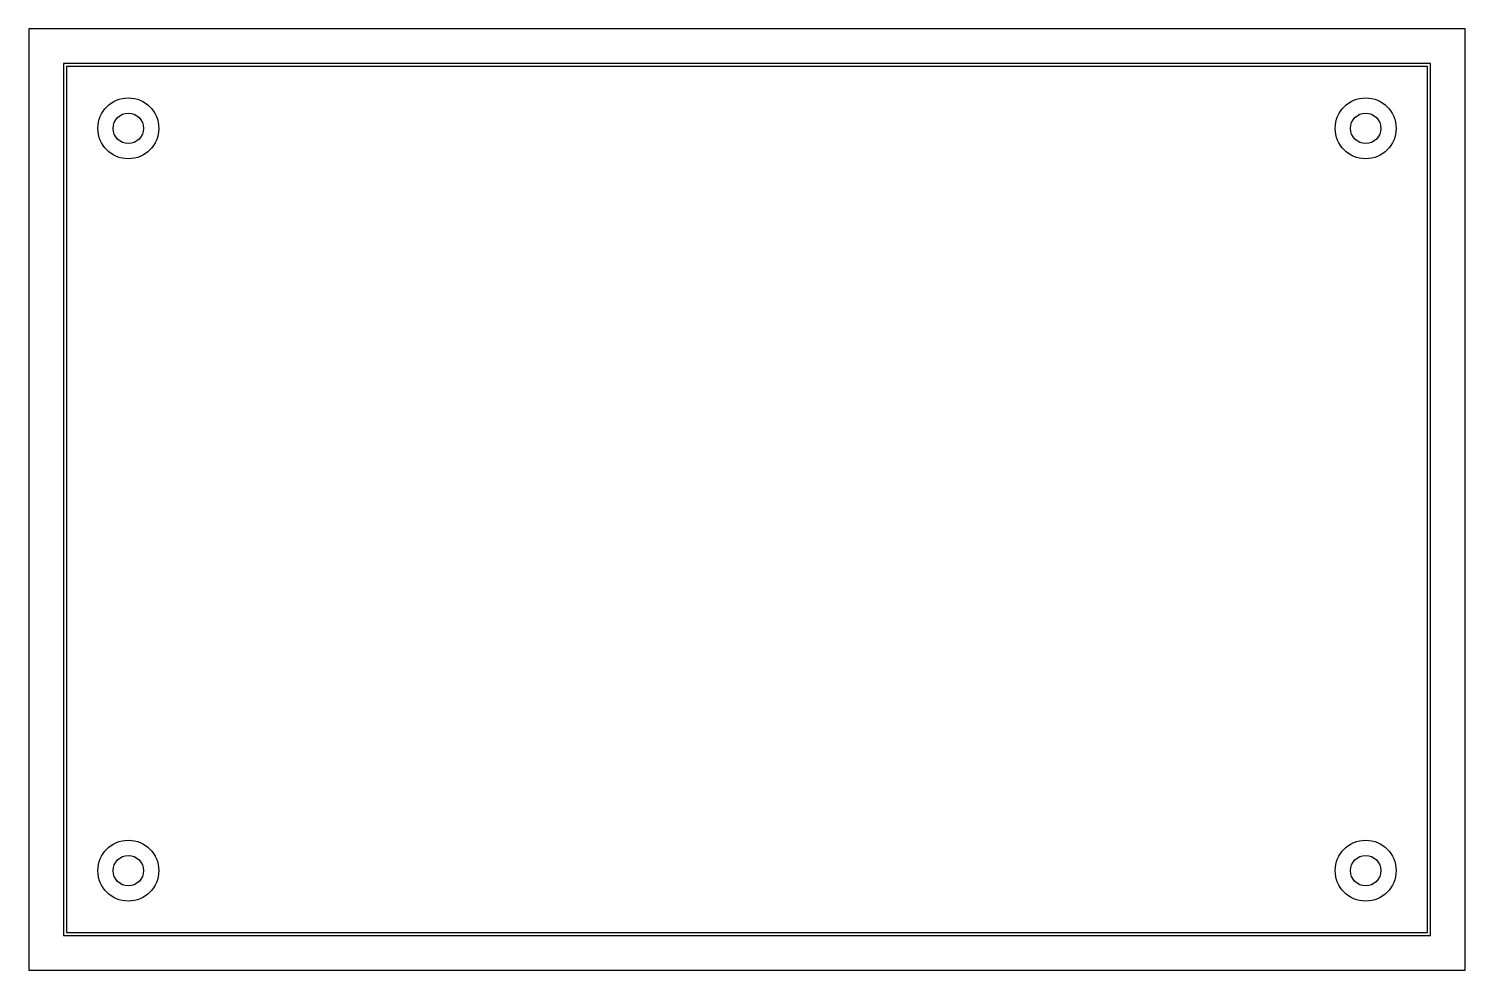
# Model space of a CAD drawing. Header units: millimetres. Extents: x -3 to 115, y -3 to 74.
import ezdxf

# ---------------------------------------------------------------- set-up
doc = ezdxf.new("R2010")
doc.units = ezdxf.units.MM
doc.layers.get('0').update_dxf_attribs({"linetype": 'CONTINUOUS'})

msp = doc.modelspace()

# ---------------------------------------------------------------- linework, layer by layer
for points in [[(114.86, 74.22), (-3.1, 74.22), (-3.1, -3.1), (114.86, -3.1)], [(112.01, 71.37), (-0.25, 71.37), (-0.25, -0.25), (112.01, -0.25)], [(0, 0), (111.76, 0), (111.76, 71.12), (0, 71.12)]]:
    msp.add_lwpolyline(points, close=True)
for centre, radius in [((5.08, 66.04), 2.5), ((106.68, 66.04), 2.5), ((5.08, 66.04), 1.25), ((106.68, 66.04), 1.25), ((5.08, 5.08), 2.5), ((106.68, 5.08), 2.5), ((5.08, 5.08), 1.25), ((106.68, 5.08), 1.25)]:
    msp.add_circle(centre, radius)

doc.saveas('drawing.dxf')
